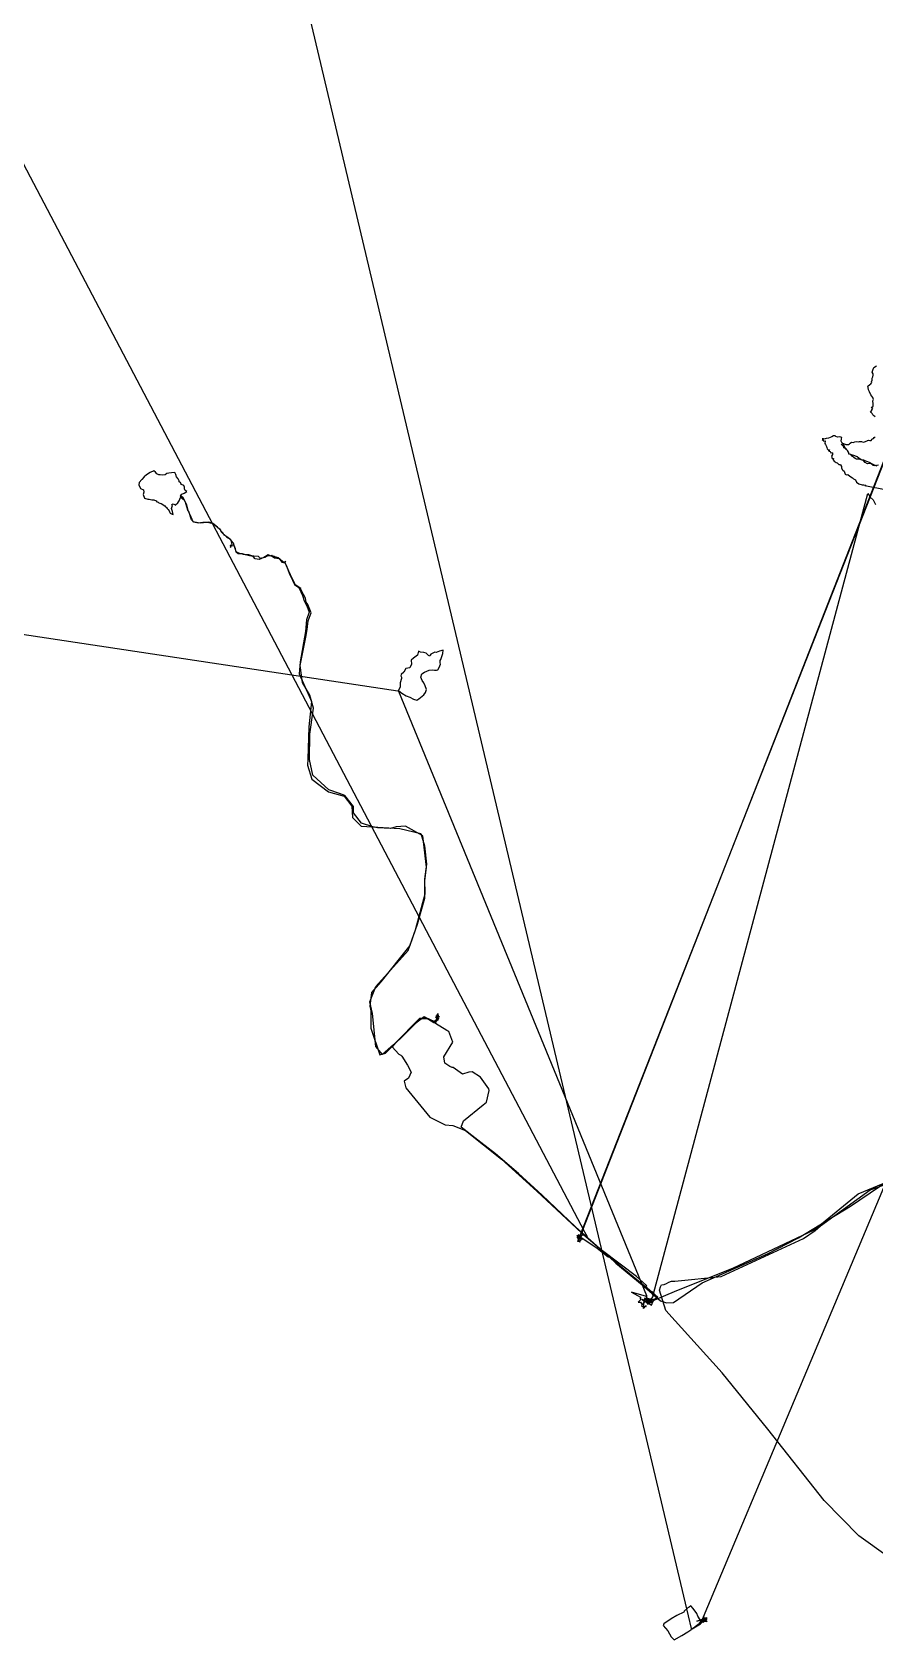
# Model space of a CAD drawing. Extents: x 106.571 to 106.803, y 16.491 to 16.899.
# Drawn here: x 106.63839 to 106.66057, y 16.588 to 16.63032 of the extents above; entities that cross this region are included whole.
import ezdxf

# ---------------------------------------------------------------- set-up
doc = ezdxf.new("R2010")
doc.units = 0
doc.header["$MEASUREMENT"] = 0
doc.layers.add('Tracklog', color=7, linetype='Continuous')

msp = doc.modelspace()

# ---------------------------------------------------------------- linework, layer by layer
at = {"layer": 'Tracklog', "color": 18}
for points in [[(106.702356, 16.698873, 480.320007), (106.655984, 16.588421, 210.190002), (106.655988, 16.58842, 211.630005), (106.655993, 16.588444, 211.630005), (106.655977, 16.588459, 211.630005), (106.655988, 16.588461, 212.589996), (106.655987, 16.588441, 214.029999), (106.655957, 16.588413, 213.070007), (106.655952, 16.588444, 214.029999), (106.655949, 16.588449, 214.029999), (106.655963, 16.588427, 216.429993), (106.655965, 16.58844, 216.910004), (106.655958, 16.588423, 209.699997), (106.655961, 16.588434, 209.699997), (106.655954, 16.588429, 208.740005), (106.655985, 16.588452, 208.740005), (106.656067, 16.58853, 215.470001), (106.65607, 16.588599, 220.279999), (106.6561, 16.588499, 221.240005), (106.656037, 16.588478, 223.160004), (106.656052, 16.588453, 225.570007), (106.656083, 16.588494, 228.449997), (106.656078, 16.588545, 224.119995), (106.656159, 16.588546, 219.320007), (106.656118, 16.588554, 219.320007), (106.656153, 16.588522, 218.839996), (106.656153, 16.588524, 216.910004), (106.656049, 16.588501, 218.360001), (106.655884, 16.588491, 218.360001), (106.656139, 16.588581, 197.690002), (106.656115, 16.588514, 184.710007), (106.656156, 16.588478, 176.539993), (106.656047, 16.588465, 197.690002), (106.656028, 16.588477, 204.899994), (106.655766, 16.588272, 210.190002), (106.65576, 16.588287, 211.149994), (106.655978, 16.588419, 212.110001), (106.656014, 16.588455, 212.589996), (106.655916, 16.588619, 214.029999), (106.655885, 16.588685, 214.029999), (106.655786, 16.588822, 213.550003), (106.655727, 16.588887, 214.509995), (106.655688, 16.588857, 214.990005), (106.655646, 16.588837, 214.990005), (106.655553, 16.588753, 214.990005), (106.65555, 16.588745, 214.990005), (106.655546, 16.588728, 214.509995), (106.655363, 16.588635, 214.990005), (106.655206, 16.588546, 215.470001), (106.655014, 16.588413, 215.470001), (106.655007, 16.588393, 215.949997), (106.655001, 16.588375, 216.429993), (106.65512, 16.588233, 215.949997), (106.655211, 16.588075, 216.429993), (106.655228, 16.588054, 216.429993), (106.655285, 16.587995, 216.429993), (106.655492, 16.588113, 218.360001), (106.655646, 16.588209, 218.360001), (106.655703, 16.588239, 217.880005), (106.65574, 16.588257, 217.399994), (106.655747, 16.588282, 215.949997), (106.655749, 16.588288, 217.399994), (106.655741, 16.588308, 215.470001), (106.655749, 16.588274, 215.949997), (106.655762, 16.588284, 214.029999), (106.655746, 16.588294, 217.880005), (106.616361, 16.754635, 614.900024)], [(106.581062, 16.735559, 650.469971), (106.653019, 16.598568, 242.389999), (106.652983, 16.598654, 219.800003), (106.65296, 16.598651, 218.360001), (106.652737, 16.598632, 189.520004), (106.652808, 16.598621, 211.149994), (106.661417, 16.620552, 370.730011)], [(106.591655, 16.621489, 209.699997), (106.648015, 16.612978, 237.100006), (106.648044, 16.612979, 238.539993), (106.648126, 16.612921, 243.350006), (106.648232, 16.612849, 248.639999), (106.648333, 16.612813, 251.520004), (106.648426, 16.612758, 257.290009), (106.648516, 16.612735, 260.649994), (106.64857, 16.612769, 261.619995), (106.648658, 16.612839, 262.100006), (106.648701, 16.612875, 262.100006), (106.648742, 16.612941, 259.209991), (106.648768, 16.613012, 259.690002), (106.64874, 16.613115, 258.25), (106.648705, 16.613193, 255.850006), (106.648659, 16.613257, 254.410004), (106.648621, 16.613344, 251.520004), (106.648646, 16.613428, 249.600006), (106.648717, 16.613476, 250.559998), (106.64884, 16.613521, 247.679993), (106.64893, 16.613534, 245.270004), (106.64898, 16.613522, 245.270004), (106.649038, 16.613525, 245.75), (106.649066, 16.613532, 246.229996), (106.649101, 16.613591, 245.270004), (106.649143, 16.613683, 244.789993), (106.64913, 16.613714, 245.270004), (106.649135, 16.613782, 245.270004), (106.649147, 16.613802, 244.309998), (106.649201, 16.613962, 242.389999), (106.649206, 16.614054, 244.789993), (106.649116, 16.614027, 244.789993), (106.649029, 16.613993, 243.350006), (106.648992, 16.613998, 243.350006), (106.648901, 16.613955, 240.470001), (106.648883, 16.613947, 239.990005), (106.648865, 16.61392, 240.470001), (106.648858, 16.613896, 239.990005), (106.648823, 16.613909, 238.539993), (106.648758, 16.613972, 237.100006), (106.648705, 16.613994, 234.699997), (106.648616, 16.613999, 231.809998), (106.648558, 16.614027, 230.369995), (106.64853, 16.613917, 233.259995), (106.648426, 16.613845, 234.699997), (106.648372, 16.61379, 235.660004), (106.648378, 16.613687, 236.139999), (106.648329, 16.613585, 236.139999), (106.648227, 16.613566, 234.699997), (106.648173, 16.613474, 234.699997), (106.648103, 16.613414, 234.699997), (106.648098, 16.613372, 234.220001), (106.648115, 16.613343, 234.220001), (106.648116, 16.613309, 234.699997), (106.648079, 16.613192, 239.509995), (106.648074, 16.613079, 240.470001), (106.648027, 16.612985, 239.020004), (106.648038, 16.612973, 240.470001), (106.654561, 16.597064, 265.940002), (106.654572, 16.596938, 232.300003), (106.654587, 16.596965, 227.970001), (106.654554, 16.596966, 227.970001), (106.654566, 16.596964, 229.889999), (106.654552, 16.596944, 228.449997), (106.654578, 16.596941, 229.889999), (106.654614, 16.596944, 230.850006), (106.654643, 16.596953, 230.850006), (106.654675, 16.596966, 230.850006), (106.6547, 16.596979, 230.850006), (106.654731, 16.597026, 231.809998), (106.654734, 16.597039, 231.330002), (106.654737, 16.597056, 231.330002), (106.654699, 16.597139, 230.850006), (106.654551, 16.597289, 232.779999), (106.654567, 16.597298, 237.580002), (106.654564, 16.597326, 241.429993), (106.654297, 16.597558, 240.949997), (106.653406, 16.598235, 229.889999), (106.652693, 16.598871, 226.529999), (106.651811, 16.599702, 224.610001), (106.651193, 16.600275, 223.160004), (106.650589, 16.600792, 219.320007), (106.6502, 16.601092, 213.070007), (106.649683, 16.601489, 214.990005), (106.649742, 16.60166, 215.470001), (106.650262, 16.602078, 215.470001), (106.650346, 16.602149, 215.949997), (106.650421, 16.602459, 218.360001), (106.650415, 16.602502, 218.360001), (106.65019, 16.60281, 220.759995), (106.649975, 16.602952, 220.279999), (106.649886, 16.602945, 221.240005), (106.649718, 16.602891, 221.240005), (106.64947, 16.603063, 222.199997), (106.649448, 16.60306, 222.679993), (106.649385, 16.603093, 223.639999), (106.649253, 16.603175, 224.119995), (106.649226, 16.603343, 224.119995), (106.649463, 16.603735, 225.570007), (106.64936, 16.604008, 230.369995), (106.649309, 16.604041, 231.330002), (106.649012, 16.604224, 232.300003), (106.649043, 16.604325, 232.300003), (106.649055, 16.60433, 232.779999), (106.649076, 16.604396, 231.330002), (106.649069, 16.604413, 228.449997), (106.649057, 16.604392, 227.009995), (106.649054, 16.604385, 226.529999), (106.649066, 16.604377, 227.490005), (106.649076, 16.604402, 229.410004), (106.649045, 16.604335, 228.449997), (106.649043, 16.604356, 224.610001), (106.649032, 16.604359, 225.570007), (106.649017, 16.604379, 223.160004), (106.649066, 16.604488, 223.160004), (106.649069, 16.604482, 223.160004), (106.649059, 16.604344, 225.089996), (106.649068, 16.604315, 226.050003), (106.64896, 16.604242, 225.089996), (106.648711, 16.604399, 224.610001), (106.648484, 16.604226, 224.610001), (106.647903, 16.603657, 220.279999), (106.64761, 16.603406, 217.399994), (106.647442, 16.603615, 214.990005), (106.647346, 16.604488, 214.990005), (106.647278, 16.604791, 214.029999), (106.647437, 16.605193, 212.589996), (106.648288, 16.606143, 214.509995), (106.648532, 16.606839, 216.910004), (106.648729, 16.607519, 219.320007), (106.648724, 16.60798, 223.160004), (106.648774, 16.608341, 225.570007), (106.648675, 16.609161, 232.779999), (106.64822, 16.609417, 235.179993), (106.64797, 16.609397, 234.220001), (106.647825, 16.60936, 233.259995), (106.647482, 16.609377, 229.410004), (106.647359, 16.609399, 227.490005), (106.647064, 16.609494, 223.639999), (106.646853, 16.609771, 220.759995), (106.646847, 16.609938, 219.320007), (106.646618, 16.610225, 216.910004), (106.64648, 16.610277, 214.990005), (106.646198, 16.610371, 214.029999), (106.645779, 16.610762, 214.029999), (106.645691, 16.611173, 214.029999), (106.645702, 16.611836, 211.630005), (106.645797, 16.612521, 212.589996), (106.645699, 16.612868, 213.550003), (106.645505, 16.6132, 214.029999), (106.645449, 16.613648, 215.470001), (106.645593, 16.614393, 217.880005), (106.645628, 16.614593, 217.880005), (106.645657, 16.614827, 217.880005), (106.645738, 16.615035, 218.839996), (106.645645, 16.615251, 221.720001), (106.645607, 16.615312, 222.199997), (106.645583, 16.615422, 224.119995), (106.645476, 16.615632, 227.490005), (106.64546, 16.615674, 227.970001), (106.645315, 16.615774, 228.449997), (106.645307, 16.615797, 228.449997), (106.645196, 16.616037, 230.850006), (106.645152, 16.616133, 232.300003), (106.645056, 16.616352, 239.020004), (106.644981, 16.616387, 241.429993), (106.644873, 16.616483, 250.559998), (106.644731, 16.616513, 256.329987), (106.644606, 16.616559, 259.690002), (106.644491, 16.616491, 261.140015), (106.644366, 16.616436, 261.140015), (106.644261, 16.616457, 264.980011), (106.644213, 16.616514, 269.790009), (106.644109, 16.616532, 273.149994), (106.644012, 16.616564, 277), (106.643925, 16.616585, 280.359985), (106.643816, 16.616585, 283.25), (106.643763, 16.616631, 284.690002), (106.643743, 16.616721, 285.649994), (106.643708, 16.616803, 287.089996), (106.643688, 16.616867, 287.089996), (106.643622, 16.616952, 285.649994), (106.643566, 16.617001, 284.209991), (106.643468, 16.617068, 284.209991), (106.643448, 16.617082, 283.730011), (106.643424, 16.617129, 284.209991), (106.643267, 16.617292, 284.690002), (106.643145, 16.617388, 284.209991), (106.643047, 16.617418, 286.130005), (106.642888, 16.617411, 290.940002), (106.642766, 16.617394, 294.779999), (106.642652, 16.617426, 301.029999), (106.642588, 16.617487, 303.429993), (106.642578, 16.617512, 303.910004), (106.642517, 16.617699, 307.279999), (106.642486, 16.617737, 308.23999), (106.642441, 16.617912, 310.160004), (106.642437, 16.617933, 311.119995), (106.64237, 16.618059, 313.049988), (106.642365, 16.618062, 313.049988), (106.642315, 16.618102, 314.970001), (106.642294, 16.618112, 316.410004), (106.642332, 16.618162, 317.850006), (106.64239, 16.618183, 320.26001), (106.64246, 16.618229, 320.26001), (106.642423, 16.618257, 322.660004), (106.642406, 16.618295, 326.019989), (106.642401, 16.618344, 329.869995), (106.642382, 16.618383, 333.230011), (106.64232, 16.61841, 337.559998), (106.642302, 16.618444, 340.920013), (106.642301, 16.618465, 343.329987), (106.642261, 16.618488, 345.730011), (106.64226, 16.618508, 347.170013), (106.642249, 16.618528, 349.579987), (106.642236, 16.618565, 352.459991), (106.642189, 16.618615, 354.380005), (106.642177, 16.618677, 356.309998), (106.642151, 16.618726, 359.670013), (106.642064, 16.618723, 357.75), (106.641991, 16.618713, 355.829987), (106.641938, 16.618701, 355.829987), (106.64189, 16.618666, 355.829987), (106.641821, 16.618659, 356.309998), (106.641758, 16.618664, 356.309998), (106.641724, 16.618668, 355.829987), (106.641676, 16.618697, 353.420013), (106.641643, 16.618736, 352.459991), (106.641592, 16.618775, 349.579987), (106.641501, 16.618731, 348.619995), (106.641401, 16.618668, 347.170013), (106.641344, 16.618619, 345.730011), (106.641282, 16.618548, 346.209991), (106.641212, 16.618465, 345.730011), (106.641202, 16.618402, 344.290009), (106.641242, 16.618308, 342.850006), (106.641322, 16.618277, 341.410004), (106.641333, 16.618211, 340.440002), (106.641312, 16.618152, 338.519989), (106.641352, 16.618056, 335.640015), (106.64144, 16.618028, 332.269989), (106.641474, 16.618023, 329.390015), (106.641542, 16.618012, 327.470001), (106.641591, 16.618008, 327.470001), (106.641654, 16.617982, 324.579987), (106.641674, 16.617961, 323.619995), (106.641708, 16.617952, 321.700012), (106.641724, 16.617935, 319.779999), (106.641756, 16.617922, 320.26001), (106.641787, 16.617914, 322.660004), (106.641883, 16.617849, 321.220001), (106.641885, 16.617853, 315.929993), (106.641905, 16.617822, 314.970001), (106.641916, 16.617822, 311.600006), (106.641932, 16.617811, 311.600006), (106.641948, 16.617785, 308.720001), (106.641971, 16.617752, 306.320007), (106.641997, 16.617717, 305.359985), (106.642017, 16.617673, 305.359985), (106.642025, 16.617659, 304.390015), (106.642077, 16.617628, 301.029999), (106.642101, 16.617627, 295.26001), (106.642084, 16.617705, 293.339996), (106.642066, 16.617758, 295.26001), (106.642057, 16.617778, 299.589996), (106.642078, 16.61783, 302.470001), (106.642088, 16.617864, 301.98999), (106.642071, 16.617884, 301.51001), (106.642108, 16.617902, 301.029999), (106.642178, 16.617865, 302.470001), (106.642166, 16.617878, 307.279999), (106.642223, 16.617932, 310.640015), (106.642266, 16.617981, 309.679993), (106.642282, 16.618025, 311.119995), (106.642302, 16.618089, 311.119995), (106.642301, 16.618104, 309.679993), (106.642303, 16.618088, 310.640015), (106.642307, 16.618077, 311.119995), (106.64231, 16.618073, 313.049988), (106.642318, 16.618074, 314.01001), (106.642392, 16.618012, 314.48999), (106.64245, 16.617905, 312.570007), (106.642492, 16.617738, 310.640015), (106.64257, 16.617559, 308.23999), (106.64262, 16.617439, 307.76001), (106.642811, 16.617403, 302.950012), (106.642996, 16.617424, 296.220001), (106.643158, 16.617384, 290.459991), (106.643322, 16.617243, 287.089996), (106.643347, 16.617212, 287.089996), (106.643362, 16.617178, 287.089996), (106.643508, 16.617038, 288.049988), (106.643611, 16.616972, 288.529999), (106.643645, 16.61683, 289.970001), (106.643638, 16.616804, 289.970001), (106.643648, 16.616806, 289.48999), (106.6436, 16.61681, 289.48999), (106.643616, 16.616759, 287.570007), (106.64363, 16.616794, 284.690002), (106.643652, 16.61681, 285.649994), (106.643712, 16.616796, 287.089996), (106.64375, 16.616646, 287.570007), (106.643822, 16.616611, 285.649994), (106.64395, 16.616583, 277.959991), (106.644083, 16.616571, 271.230011), (106.644196, 16.616539, 267.859985), (106.644229, 16.616538, 265.940002), (106.644342, 16.616523, 261.140015), (106.644375, 16.616489, 260.649994), (106.644385, 16.616475, 260.649994), (106.644521, 16.616503, 255.850006), (106.644589, 16.616538, 254.410004), (106.64468, 16.616542, 252.479996), (106.644869, 16.616493, 249.119995), (106.644964, 16.616389, 245.270004), (106.645054, 16.616373, 242.389999), (106.645067, 16.616389, 241.910004), (106.645031, 16.616363, 243.350006), (106.645037, 16.616353, 243.830002), (106.644983, 16.616382, 243.830002), (106.644918, 16.616438, 248.160004), (106.644877, 16.616467, 251.039993), (106.644851, 16.616477, 255.369995), (106.644773, 16.616499, 258.25), (106.644769, 16.616514, 257.769989), (106.644752, 16.616523, 258.730011), (106.64472, 16.616519, 260.170013), (106.64469, 16.616556, 261.619995), (106.644708, 16.616526, 259.690002), (106.644767, 16.616482, 259.690002), (106.64489, 16.616467, 256.329987), (106.644967, 16.616372, 252.960007), (106.645043, 16.61635, 249.119995), (106.645044, 16.61635, 246.229996), (106.645047, 16.616355, 246.720001), (106.645086, 16.616272, 245.75), (106.645157, 16.616077, 244.309998), (106.64517, 16.616049, 243.830002), (106.645196, 16.616012, 241.910004), (106.645293, 16.615784, 233.259995), (106.645414, 16.615698, 228.449997), (106.645512, 16.61549, 221.240005), (106.645553, 16.615353, 218.839996), (106.64562, 16.615218, 216.910004), (106.645685, 16.615053, 214.990005), (106.645612, 16.614851, 215.470001), (106.645584, 16.614543, 214.509995), (106.645443, 16.613744, 217.399994), (106.64542, 16.613426, 217.399994), (106.64568, 16.612841, 217.880005), (106.645746, 16.612699, 217.880005), (106.645675, 16.612037, 219.800003), (106.645644, 16.61118, 221.720001), (106.645637, 16.611025, 222.679993), (106.645755, 16.610652, 223.160004), (106.646188, 16.610324, 223.639999), (106.646604, 16.610205, 223.160004), (106.646809, 16.609944, 222.679993), (106.646825, 16.60965, 223.639999), (106.647049, 16.60942, 226.529999), (106.64807, 16.60936, 232.300003), (106.648626, 16.609227, 235.660004), (106.648722, 16.608898, 236.139999), (106.64877, 16.608417, 235.179993), (106.648717, 16.60802, 232.779999), (106.648727, 16.607627, 228.929993), (106.648474, 16.606677, 220.759995), (106.648336, 16.606276, 219.320007), (106.647572, 16.605319, 216.910004), (106.647322, 16.60504, 215.949997), (106.64728, 16.604679, 215.470001), (106.647309, 16.604554, 215.470001), (106.647306, 16.604099, 217.880005), (106.647544, 16.6034, 220.759995), (106.647689, 16.60344, 220.279999), (106.648391, 16.604132, 223.639999), (106.648618, 16.604358, 225.570007), (106.648813, 16.604356, 225.089996), (106.648977, 16.604246, 226.050003), (106.648966, 16.60425, 226.050003), (106.648976, 16.604248, 226.050003), (106.649077, 16.604325, 225.570007), (106.649064, 16.604334, 225.570007), (106.64905, 16.60435, 227.009995), (106.649056, 16.604346, 227.009995), (106.649047, 16.60434, 230.369995), (106.649053, 16.60434, 235.179993), (106.64907, 16.604332, 235.179993), (106.649064, 16.604335, 232.779999), (106.64905, 16.604336, 231.809998), (106.649067, 16.604347, 231.330002), (106.64903, 16.604339, 226.050003), (106.649027, 16.60434, 226.050003), (106.64904, 16.604339, 227.009995), (106.649047, 16.60434, 227.970001), (106.649054, 16.604337, 228.449997), (106.649075, 16.604371, 230.369995), (106.649042, 16.604403, 231.330002), (106.649038, 16.604414, 231.809998), (106.649026, 16.604424, 232.300003), (106.649023, 16.604421, 232.300003), (106.649051, 16.604417, 229.889999), (106.649093, 16.604412, 228.929993), (106.649105, 16.604401, 233.259995), (106.649104, 16.604393, 234.699997), (106.649103, 16.604399, 237.100006), (106.649094, 16.604398, 241.429993), (106.649093, 16.604396, 245.270004), (106.649091, 16.604393, 241.429993), (106.649084, 16.604409, 237.580002), (106.649077, 16.604411, 237.100006), (106.649072, 16.604399, 237.580002), (106.64907, 16.604416, 235.179993), (106.649063, 16.604413, 234.220001), (106.649051, 16.604419, 230.850006), (106.649056, 16.60441, 230.369995), (106.649055, 16.604407, 228.449997), (106.649054, 16.604413, 228.929993), (106.649036, 16.604414, 229.889999), (106.64903, 16.604405, 229.889999), (106.649036, 16.604419, 229.410004), (106.649034, 16.604429, 229.410004), (106.649071, 16.60442, 224.119995), (106.649079, 16.604419, 222.199997), (106.649071, 16.604436, 223.160004), (106.649077, 16.604442, 220.759995), (106.649063, 16.604388, 224.610001), (106.649031, 16.604347, 230.369995), (106.649036, 16.604338, 233.259995), (106.649028, 16.604334, 232.779999), (106.649026, 16.604332, 232.300003), (106.649046, 16.604325, 231.809998), (106.649085, 16.604354, 227.970001), (106.649086, 16.604347, 226.050003), (106.64906, 16.604333, 228.449997), (106.649061, 16.604335, 232.300003), (106.649034, 16.60432, 232.300003), (106.649021, 16.604312, 231.809998), (106.649089, 16.604374, 226.050003), (106.649042, 16.604335, 226.529999), (106.649062, 16.604331, 228.449997), (106.649068, 16.604335, 227.970001), (106.648975, 16.604275, 228.929993), (106.64876, 16.604374, 226.529999), (106.648588, 16.604352, 226.050003), (106.647952, 16.60371, 223.639999), (106.647864, 16.603611, 222.679993), (106.648046, 16.603414, 221.240005), (106.648097, 16.603387, 221.240005), (106.648122, 16.603361, 221.240005), (106.64827, 16.603124, 220.279999), (106.648371, 16.602945, 218.839996), (106.648296, 16.602786, 217.880005), (106.648184, 16.602708, 217.880005), (106.648228, 16.602529, 217.880005), (106.648857, 16.601755, 215.949997), (106.64926, 16.601558, 214.509995), (106.649466, 16.601534, 214.029999), (106.649797, 16.601405, 214.029999), (106.650746, 16.600649, 212.589996), (106.651671, 16.599812, 215.949997), (106.652847, 16.59871, 218.360001), (106.653922, 16.597801, 221.720001), (106.654637, 16.59721, 224.119995), (106.654862, 16.597016, 226.529999), (106.654825, 16.596988, 228.449997), (106.654789, 16.596975, 228.929993), (106.654745, 16.596958, 228.929993), (106.654693, 16.596944, 229.410004), (106.654643, 16.596934, 229.410004), (106.654608, 16.596928, 229.410004), (106.654582, 16.596933, 229.410004), (106.654567, 16.596947, 229.410004), (106.654545, 16.596955, 229.889999), (106.65448, 16.596929, 231.330002), (106.654451, 16.596953, 233.740005), (106.65449, 16.596923, 237.100006), (106.654499, 16.596883, 239.990005), (106.654448, 16.596827, 244.789993), (106.654525, 16.596906, 250.080002), (106.654608, 16.596936, 259.209991), (106.654562, 16.597032, 258.25), (106.654168, 16.597147, 256.329987), (106.654401, 16.597013, 238.059998), (106.65439, 16.596975, 226.050003), (106.654414, 16.596963, 230.850006), (106.654432, 16.59697, 235.179993), (106.654338, 16.596882, 233.259995), (106.654406, 16.596886, 227.490005), (106.654449, 16.596817, 231.809998), (106.654427, 16.596784, 233.259995), (106.654553, 16.596773, 240.949997), (106.654549, 16.596794, 244.309998), (106.654485, 16.596723, 243.350006), (106.654492, 16.596798, 241.910004), (106.654499, 16.596901, 240.470001), (106.654513, 16.596985, 232.779999), (106.654582, 16.596966, 235.179993), (106.654672, 16.596966, 239.509995), (106.654517, 16.596992, 241.429993), (106.654499, 16.596948, 237.100006), (106.654514, 16.596912, 234.220001), (106.654608, 16.596934, 231.809998), (106.654602, 16.596889, 234.699997), (106.654707, 16.596886, 250.559998), (106.654665, 16.596958, 252), (106.654704, 16.596954, 252.960007), (106.654642, 16.596894, 257.290009), (106.65457, 16.596939, 260.170013), (106.654579, 16.596904, 253.440002), (106.654633, 16.596851, 259.209991), (106.654689, 16.596808, 260.649994), (106.654727, 16.596891, 264.980011), (106.654732, 16.596948, 272.190002), (106.654734, 16.5969, 277), (106.654699, 16.596897, 293.820007), (106.654685, 16.596943, 279.880005), (106.654682, 16.596925, 255.369995), (106.654671, 16.596961, 251.039993), (106.654588, 16.596834, 251.039993), (106.654605, 16.596829, 247.679993), (106.654571, 16.596913, 236.139999), (106.65454, 16.596898, 236.139999), (106.654594, 16.596852, 234.220001), (106.654626, 16.59686, 234.220001), (106.654654, 16.596875, 233.740005), (106.654684, 16.596897, 233.259995), (106.654719, 16.596921, 232.779999), (106.655359, 16.597197, 232.300003), (106.656833, 16.597783, 234.220001), (106.658971, 16.598791, 240.470001), (106.660129, 16.599741, 245.270004), (106.66185, 16.600447, 249.600006)], [(106.660578, 16.620194, 346.209991), (106.660536, 16.620228, 344.290009), (106.660515, 16.620247, 342.850006), (106.660497, 16.620283, 340.920013), (106.660472, 16.620307, 339.959991), (106.660454, 16.620317, 339), (106.660493, 16.620362, 338.519989), (106.660489, 16.620379, 339), (106.660516, 16.62041, 338.519989), (106.660481, 16.620429, 338.519989), (106.660495, 16.620448, 338.519989), (106.660522, 16.620479, 340.440002), (106.660522, 16.620538, 342.369995), (106.66052, 16.620613, 342.369995), (106.660535, 16.620654, 342.850006), (106.660518, 16.620705, 341.890015), (106.660463, 16.620773, 339.959991), (106.660426, 16.620852, 338.519989), (106.660401, 16.620903, 337.079987), (106.660395, 16.620965, 335.640015), (106.66039, 16.621006, 333.709991), (106.660437, 16.621043, 331.790009), (106.660462, 16.621063, 330.350006), (106.660488, 16.621101, 329.869995), (106.660484, 16.62112, 329.869995), (106.6605, 16.621161, 329.869995), (106.660496, 16.62121, 330.829987), (106.660514, 16.621248, 331.309998), (106.66053, 16.621289, 332.75), (106.660522, 16.621329, 334.679993), (106.660504, 16.621373, 336.600006), (106.660518, 16.621427, 337.559998), (106.660542, 16.621497, 339.480011), (106.660613, 16.621538, 340.440002)], [(106.661364, 16.620476, 351.019989), (106.652873, 16.598784, 338.519989), (106.652846, 16.598645, 263.059998), (106.65277, 16.598519, 216.910004), (106.652775, 16.598487, 206.820007), (106.6528, 16.598514, 209.220001), (106.652773, 16.598517, 209.699997), (106.652762, 16.598579, 215.949997), (106.652768, 16.598572, 217.399994), (106.652759, 16.59857, 225.089996), (106.652733, 16.59861, 227.009995), (106.652757, 16.598588, 232.779999), (106.652743, 16.598635, 241.910004), (106.65274, 16.598651, 244.309998), (106.652773, 16.598628, 243.350006), (106.652795, 16.598613, 238.539993), (106.652749, 16.598589, 227.970001), (106.652785, 16.598562, 227.970001), (106.652785, 16.598573, 227.009995), (106.652791, 16.598579, 228.929993), (106.652788, 16.598588, 227.490005), (106.652768, 16.598587, 231.809998), (106.652768, 16.598619, 234.699997), (106.652794, 16.598636, 236.619995), (106.652766, 16.59866, 236.619995), (106.652818, 16.598566, 237.100006), (106.652836, 16.598531, 233.740005), (106.652866, 16.598563, 233.740005), (106.652847, 16.598535, 231.809998), (106.652844, 16.598537, 231.330002), (106.652826, 16.598545, 227.970001), (106.652808, 16.598563, 222.679993), (106.652831, 16.598543, 226.050003), (106.652825, 16.598504, 221.720001), (106.65279, 16.59848, 222.199997), (106.65281, 16.598473, 223.160004), (106.652817, 16.59847, 221.240005), (106.652763, 16.598483, 216.910004), (106.652752, 16.598483, 215.470001), (106.65277, 16.59854, 214.029999), (106.652826, 16.598563, 214.509995), (106.652842, 16.598562, 214.029999), (106.652842, 16.598586, 213.070007), (106.652855, 16.598578, 214.029999), (106.653267, 16.598311, 213.550003), (106.653549, 16.598081, 215.470001), (106.65358, 16.598075, 219.800003), (106.653754, 16.597916, 220.759995), (106.654497, 16.597301, 222.679993), (106.654928, 16.596922, 223.639999), (106.655087, 16.596866, 224.119995), (106.655275, 16.596875, 225.089996), (106.656024, 16.597391, 213.070007), (106.657749, 16.598158, 214.509995), (106.658559, 16.59858, 212.589996), (106.659933, 16.599415, 216.910004), (106.661452, 16.600452, 227.009995)], [(106.660669, 16.618921, 355.339996), (106.660561, 16.618904, 357.75), (106.660524, 16.618916, 357.269989), (106.66052, 16.618919, 357.269989), (106.660466, 16.618966, 355.829987), (106.660379, 16.618959, 354.859985), (106.660314, 16.618993, 351.980011), (106.660266, 16.619052, 348.130005), (106.660208, 16.619062, 346.209991), (106.660153, 16.619109, 343.809998), (106.660101, 16.619144, 340.440002), (106.660041, 16.619164, 337.079987), (106.659957, 16.619194, 333.709991), (106.659886, 16.619209, 330.350006), (106.659889, 16.619242, 329.390015), (106.659862, 16.619302, 326.019989), (106.659828, 16.619338, 322.660004), (106.659786, 16.619379, 319.299988), (106.659763, 16.619435, 316.410004), (106.659743, 16.619478, 313.049988), (106.659706, 16.619501, 310.160004), (106.659683, 16.619554, 307.76001), (106.659696, 16.619613, 304.390015), (106.659702, 16.619654, 299.589996), (106.659648, 16.619672, 298.630005), (106.659585, 16.619664, 298.149994), (106.659542, 16.619681, 297.179993), (106.65953, 16.619691, 295.73999), (106.659486, 16.619692, 294.779999), (106.659437, 16.619667, 294.779999), (106.659396, 16.619649, 294.779999), (106.659354, 16.619629, 293.339996), (106.65929, 16.619622, 289.970001), (106.659238, 16.619609, 288.049988), (106.659221, 16.619617, 287.570007), (106.659208, 16.619617, 288.049988), (106.659188, 16.619614, 290.940002), (106.659211, 16.619604, 291.420013), (106.659186, 16.619598, 290.940002), (106.659215, 16.619572, 289.970001), (106.65922, 16.619551, 291.899994), (106.659262, 16.619559, 290.940002), (106.659256, 16.619494, 292.380005), (106.65927, 16.619463, 293.820007), (106.659296, 16.619413, 295.26001), (106.659308, 16.619388, 297.179993), (106.659318, 16.619355, 297.179993), (106.659335, 16.619334, 298.149994), (106.659348, 16.619326, 300.070007), (106.659374, 16.619324, 302.470001), (106.659368, 16.619309, 304.390015), (106.659363, 16.619304, 304.390015), (106.659359, 16.619322, 304.880005), (106.659354, 16.619312, 304.390015), (106.65938, 16.619289, 303.429993), (106.659391, 16.619283, 303.429993), (106.659412, 16.619249, 304.390015), (106.659418, 16.619238, 303.429993), (106.659419, 16.619236, 303.910004), (106.659432, 16.619259, 306.320007), (106.659454, 16.619243, 307.279999), (106.659453, 16.619199, 307.76001), (106.659427, 16.619161, 307.279999), (106.659445, 16.6191, 307.76001), (106.659481, 16.619097, 310.160004), (106.659476, 16.619071, 312.570007), (106.659475, 16.619063, 313.529999), (106.659504, 16.619028, 313.049988), (106.659549, 16.618993, 314.970001), (106.659579, 16.618982, 317.369995), (106.659599, 16.618968, 318.809998), (106.659621, 16.61894, 321.700012), (106.659649, 16.618937, 325.059998), (106.65967, 16.618932, 325.059998), (106.659692, 16.618889, 325.059998), (106.659689, 16.618856, 326.019989), (106.65971, 16.618804, 329.390015), (106.659725, 16.618792, 331.309998), (106.659762, 16.618764, 332.269989), (106.659779, 16.618713, 332.75), (106.659791, 16.618684, 333.709991), (106.659822, 16.618665, 336.119995), (106.659858, 16.618674, 338.040009), (106.659913, 16.61863, 340.920013), (106.65998, 16.61859, 342.850006), (106.660011, 16.618566, 343.809998), (106.660061, 16.618537, 347.170013), (106.66009, 16.618473, 349.579987), (106.660147, 16.618435, 351.5), (106.660241, 16.618405, 354.859985), (106.660282, 16.618406, 358.230011), (106.660313, 16.618397, 360.149994), (106.660314, 16.618402, 363.040009), (106.660313, 16.618395, 365.440002), (106.660338, 16.618382, 364), (106.660319, 16.618384, 364.480011), (106.660311, 16.618386, 364.959991), (106.796792, 16.591514, 301.029999)], [(106.660632, 16.618894, 359.190002), (106.66056, 16.618922, 360.630005), (106.660511, 16.618952, 362.070007), (106.660448, 16.618987, 359.670013), (106.660388, 16.619011, 357.75), (106.660331, 16.619025, 355.339996), (106.660281, 16.61905, 352.940002), (106.660241, 16.619055, 351.5), (106.660181, 16.619075, 349.579987), (106.66013, 16.619084, 348.619995), (106.660091, 16.61908, 347.649994), (106.660053, 16.6191, 346.690002), (106.660014, 16.619128, 344.769989), (106.659974, 16.619161, 342.369995), (106.659935, 16.619202, 339.959991), (106.659894, 16.619208, 338.519989), (106.659878, 16.619262, 336.119995), (106.659847, 16.619305, 333.230011), (106.65982, 16.619332, 330.829987), (106.659783, 16.619372, 329.869995), (106.659758, 16.619382, 328.429993), (106.659747, 16.619424, 326.98999), (106.659716, 16.61944, 326.019989), (106.659694, 16.619463, 323.619995), (106.659698, 16.61948, 322.660004), (106.659745, 16.619489, 324.100006), (106.659806, 16.619469, 324.579987), (106.659877, 16.619467, 324.579987), (106.659901, 16.619485, 326.5), (106.659911, 16.619492, 326.019989), (106.659922, 16.619505, 327.470001), (106.659959, 16.619527, 327.470001), (106.660001, 16.619516, 326.5), (106.660046, 16.619535, 326.019989), (106.660088, 16.619546, 326.019989), (106.660146, 16.619537, 326.5), (106.660165, 16.619542, 327.470001), (106.660219, 16.619545, 328.429993), (106.660259, 16.619524, 330.350006), (106.660294, 16.619541, 331.309998), (106.66037, 16.619561, 330.829987), (106.660376, 16.619576, 330.829987), (106.660406, 16.619581, 331.790009), (106.660442, 16.619575, 332.75), (106.660472, 16.619573, 336.119995), (106.660497, 16.619604, 338.519989), (106.660506, 16.619612, 339.959991), (106.660536, 16.619623, 340.440002), (106.660552, 16.619648, 342.850006), (106.660577, 16.619672, 343.329987)], [(106.654757, 16.597123, 214.990005), (106.654742, 16.597114, 223.639999), (106.654739, 16.597118, 224.610001), (106.654709, 16.597165, 227.970001), (106.654741, 16.597105, 224.119995), (106.660383, 16.618179, 361.589996), (106.660414, 16.61814, 363.519989), (106.66045, 16.618076, 365.440002), (106.66053, 16.618006, 369.76001), (106.66055, 16.617958, 373.130005), (106.660588, 16.617884, 373.130005)], [(106.661697, 16.589628, 240.949997), (106.660151, 16.590731, 240.470001), (106.659238, 16.591667, 241.910004), (106.65775, 16.593543, 244.789993), (106.656554, 16.595024, 247.199997), (106.655071, 16.59667, 250.080002), (106.654899, 16.597198, 249.600006), (106.654929, 16.597293, 250.559998), (106.654959, 16.597339, 251.039993), (106.655026, 16.597348, 250.080002), (106.655083, 16.597379, 249.600006), (106.655149, 16.597409, 249.600006), (106.655218, 16.59744, 249.119995), (106.655309, 16.597441, 248.639999), (106.65653, 16.597559, 247.679993), (106.658692, 16.598564, 253.929993), (106.659001, 16.598771, 255.369995), (106.659141, 16.598894, 256.329987), (106.660448, 16.599842, 264.019989), (106.662845, 16.600688, 276.040009)]]:
    msp.add_polyline3d(points, dxfattribs=at)

doc.saveas('drawing.dxf')
